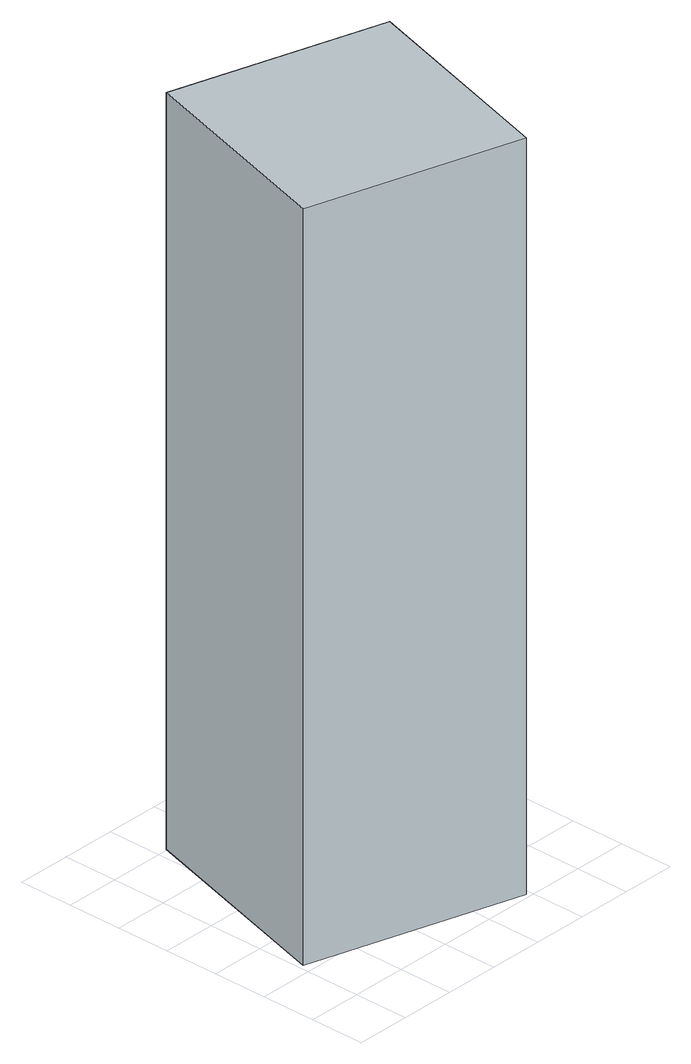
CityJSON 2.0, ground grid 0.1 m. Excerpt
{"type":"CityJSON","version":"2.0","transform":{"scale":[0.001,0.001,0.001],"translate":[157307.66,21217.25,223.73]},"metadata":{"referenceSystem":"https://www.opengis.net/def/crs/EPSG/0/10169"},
"CityObjects":{
"object1":{"type":"GenericCityObject","attributes":{"name":"雨水マンホール","year":2013},"geometry":[{"type":"MultiSurface","lod":"2","boundaries":[[[0,1,2,3]],[[1,0,4,5]],[[4,0,3,6]],[[5,7,2,1]],[[5,4,6,7]],[[7,6,3,2]]]}]}
},
"vertices":[
[393,7,1350],[393,7,0],[9,118,0],[9,118,1350],[505,391,1350],[505,391,0],[121,502,1350],[121,502,0]
]}
